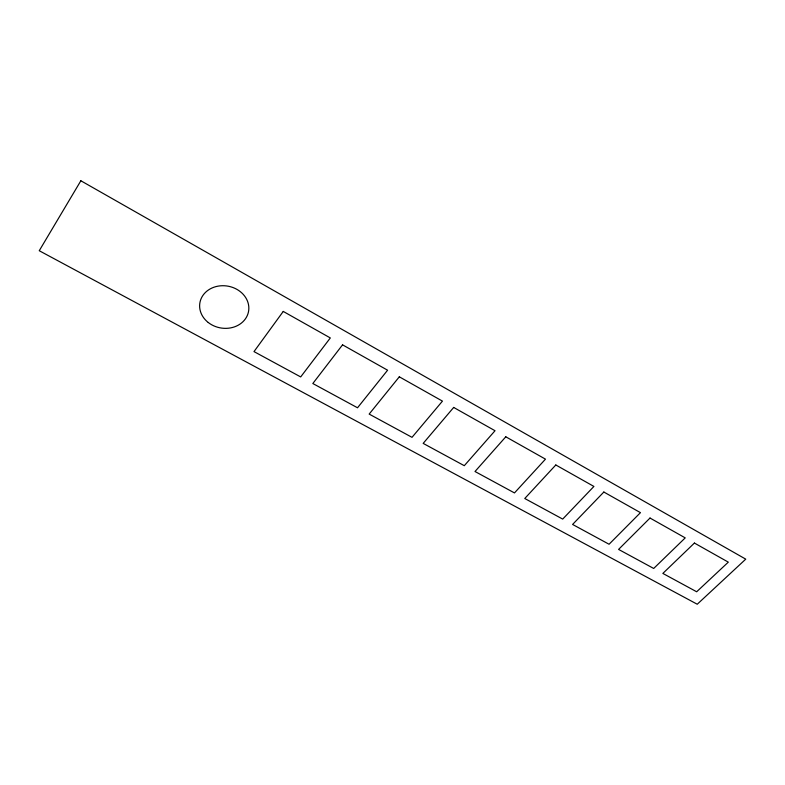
<?xml version="1.0" encoding="UTF-8"?>
<svg xmlns="http://www.w3.org/2000/svg" width="785" height="785" viewBox="0 0 785 785"><rect width="100%" height="100%" fill="white"/><g stroke="black" fill="none" stroke-linecap="round" stroke-linejoin="round"><path stroke-width="1.18" d="M80.855 180.766L39.25 250.729L697.247 604.234L745.75 559.146L80.855 180.766M283.248 311.429L253.997 351.601L300.684 376.928L330.318 337.942L283.248 311.429M342.554 344.841L312.822 383.522L357.528 407.778L387.594 370.206L342.554 344.841M399.31 376.81L369.166 414.087L412.017 437.333L442.455 401.115L399.31 376.81M453.681 407.435L423.174 443.388L464.288 465.691L495.031 430.729L453.681 407.435M505.795 436.794L475.003 471.51L514.479 492.921L545.477 459.147L505.795 436.794M555.809 464.975L524.763 498.504L562.698 519.091L593.911 486.435L555.809 464.975M603.842 492.028L572.589 524.449L609.072 544.25L640.462 512.654L603.842 492.028M650.009 518.041L618.58 549.412L653.699 568.458L685.226 537.882L650.009 518.041M694.411 543.053L662.854 573.423L696.668 591.772L728.313 562.148L694.411 543.053M208.241 322.498A24.718 21.215 10.1 0 0 248.433 312.037A24.718 21.215 10.1 0 0 216.022 286.584A24.718 21.215 10.1 0 0 208.241 322.498"/></g></svg>
